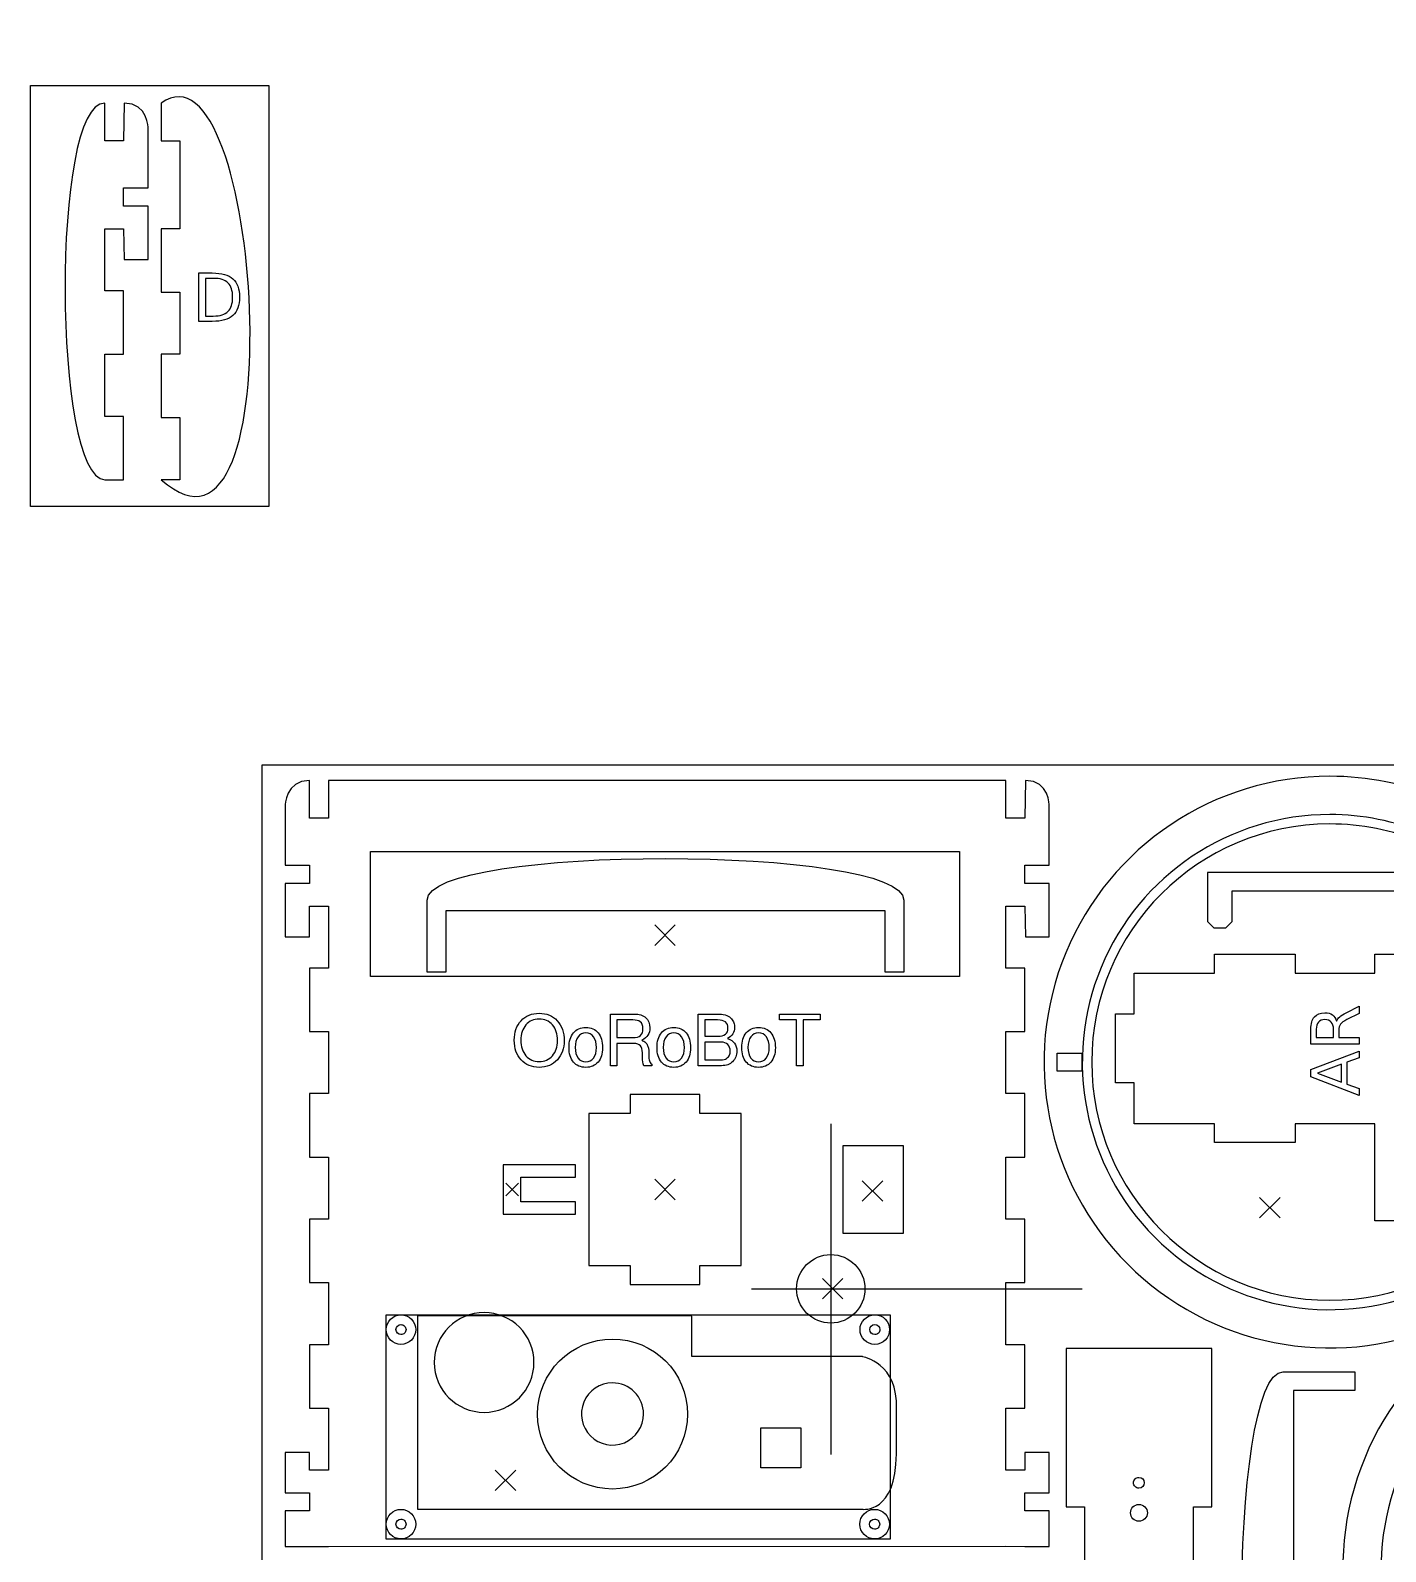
# Model space of a CAD drawing. Extents: x 1352 to 3073, y 793 to 1947.
# Drawn here: x 1352 to 1965, y 1260 to 1947 of the extents above; entities that cross this region are included whole.
import ezdxf

# ---------------------------------------------------------------- set-up
doc = ezdxf.new("R2010")
doc.units = 0
doc.layers.add('Calque_1', color=7, linetype='CONTINUOUS')

msp = doc.modelspace()

# ---------------------------------------------------------------- linework, layer by layer
at = {"layer": 'Calque_1', "color": 3}
for points in [[(1352.341782, 1921.773227), (1460.065071, 1921.773227), (1460.065071, 1731.600157), (1352.341782, 1731.600157)], [(1457.07643, 1614.88802), (3072.541113, 1614.88802), (3072.541113, 792.840782), (1457.07643, 792.840782)], [(1939.467907, 1592.43133)], [(1557.345638, 1367.482354)], [(1513.042355, 1366.407761), (1740.784292, 1366.407761), (1740.784292, 1265.159881), (1513.042355, 1265.159881)], [(1526.473316, 1359.777393)], [(1740.571732, 1359.777385)], [(1682.349167, 1315.482909), (1700.490902, 1315.482909), (1700.490902, 1297.341175), (1682.349167, 1297.341175)], [(1526.473236, 1271.903786)], [(1740.489332, 1271.903786)]]:
    msp.add_lwpolyline(points, close=True, dxfattribs=at)
at = {"layer": 'Calque_1', "color": 1}
for points in [[(1394.716026, 1913.753787), (1394.432586, 1896.757065), (1385.928025, 1896.757065), (1385.928025, 1913.753787)], [(1411.422827, 1913.754675), (1411.422827, 1896.757849), (1419.927388, 1896.757849), (1419.927388, 1857.062318), (1411.423947, 1857.062318), (1411.423947, 1828.431964), (1419.927388, 1828.431964), (1419.927388, 1816.823011), (1419.927388, 1800.369882), (1411.423947, 1800.369882), (1411.423947, 1771.739528), (1419.927388, 1771.739528), (1419.927388, 1743.67603), (1411.423947, 1743.67603)], [(1411.423947, 1913.754675), (1411.422827, 1913.754675)], [(1385.926505, 1743.675694), (1394.432746, 1743.675694), (1394.432746, 1772.305376), (1385.926505, 1772.305376), (1385.926505, 1800.369458), (1394.432746, 1800.369458), (1394.432586, 1828.99906), (1385.928025, 1828.99906), (1385.928025, 1857.061542), (1394.434266, 1857.061542), (1394.746826, 1843.171061), (1405.490586, 1843.171061), (1405.490586, 1867.266263), (1394.434266, 1867.266263), (1394.434266, 1875.486584), (1405.490586, 1875.486584), (1405.490586, 1902.415066)], [(1385.928025, 1743.675694), (1385.926505, 1743.675694)], [(1801.917017, 1607.809355), (1801.633576, 1590.812642), (1793.129016, 1590.812642), (1793.129016, 1607.809355), (1486.987873, 1607.809355), (1486.987873, 1590.812642), (1478.483472, 1590.812642), (1478.483472, 1607.807755)], [(1467.423871, 1596.467755), (1467.423871, 1569.543832), (1478.478592, 1569.543832), (1478.478592, 1561.323512), (1467.423871, 1561.323512), (1467.423871, 1537.22831), (1478.480112, 1537.22831), (1478.480112, 1551.118791), (1486.984833, 1551.118791), (1486.984833, 1523.054709), (1478.480112, 1523.054709), (1478.480112, 1494.425107), (1486.984833, 1494.425107), (1486.984833, 1466.361025), (1478.480112, 1466.361025), (1478.480112, 1437.731342), (1486.984833, 1437.731342), (1486.984833, 1409.66886), (1478.480112, 1409.66886), (1478.480112, 1381.039178), (1486.984833, 1381.039178), (1486.984833, 1352.975096), (1478.480112, 1352.975096), (1478.480112, 1324.345414), (1486.984833, 1324.345414), (1486.984833, 1296.282932), (1478.481712, 1296.282932), (1478.481712, 1304.231332), (1467.425951, 1304.231332), (1467.425951, 1296.282932), (1467.425951, 1296.009492), (1467.425951, 1286.078211), (1478.478592, 1286.078211), (1478.478592, 1277.85789), (1467.425951, 1277.85789), (1467.425951, 1261.796105), (1478.483232, 1261.858505), (1486.986353, 1261.796025), (1793.129096, 1261.939785), (1801.633736, 1261.796025), (1812.688457, 1261.796025), (1812.688457, 1277.85781), (1801.633736, 1277.85781), (1801.633736, 1286.078131), (1812.688457, 1286.078131), (1812.688457, 1296.009412), (1812.688457, 1296.282852), (1812.688457, 1304.231252), (1801.633736, 1304.231252), (1801.633736, 1296.282852), (1793.127496, 1296.282852), (1793.127496, 1324.345334), (1801.633736, 1324.345334), (1801.633736, 1352.975016), (1793.127496, 1352.975016), (1793.127496, 1381.039098), (1801.633736, 1381.039098), (1801.633736, 1409.66878), (1793.127496, 1409.66878), (1793.127496, 1437.731262), (1801.633736, 1437.731262), (1801.633736, 1466.360945), (1793.127496, 1466.360945), (1793.127496, 1494.425027), (1801.633736, 1494.425027), (1801.633576, 1523.054629), (1793.129016, 1523.054629), (1793.129016, 1551.117111), (1801.635256, 1551.117111), (1801.947817, 1537.22663), (1812.691577, 1537.22663), (1812.691577, 1561.321832), (1801.635256, 1561.321832), (1801.635256, 1569.542152), (1812.691577, 1569.542152), (1812.691577, 1596.470595)], [(1747.049652, 1553.722895), (1747.049652, 1521.266333), (1738.544932, 1521.266333), (1738.544932, 1548.997055), (1540.119957, 1548.997055), (1540.119957, 1521.266333), (1531.616836, 1521.266333), (1531.616836, 1553.722895)], [(1996.428983, 1408.929704), (1959.86178, 1408.929704), (1959.86178, 1452.744188), (1923.864897, 1452.744188), (1923.864897, 1444.239547), (1887.297694, 1444.239547), (1887.297694, 1452.744188), (1851.132092, 1452.744188), (1851.132092, 1471.181309), (1842.653931, 1471.181309), (1842.652331, 1502.389071), (1851.130492, 1502.389071), (1851.130492, 1520.825953), (1887.296094, 1520.825953), (1887.296094, 1529.330673), (1923.863297, 1529.330673), (1923.863297, 1520.825953), (1959.86018, 1520.825953), (1959.86018, 1529.332273), (1996.427383, 1529.332273)], [(1527.297796, 1366.039497), (1527.297796, 1347.562224), (1527.297796, 1278.623242), (1651.222765, 1278.623242), (1728.326291, 1278.623242)], [(1728.326291, 1347.562208), (1651.222765, 1347.562208), (1651.222765, 1365.830065), (1527.297796, 1366.039497)], [(1877.863095, 1244.596333), (1877.863095, 1279.781579), (1886.104353, 1279.781579), (1886.104353, 1351.261579), (1820.34059, 1351.261579), (1820.34059, 1279.781579), (1828.581926, 1279.781579), (1828.581926, 1244.596333)], [(1918.352305, 1340.741439), (1950.808868, 1340.741439), (1950.808868, 1332.236719), (1923.078146, 1332.236719), (1923.078146, 1133.811871), (1950.808868, 1133.811871), (1950.808868, 1125.308751), (1918.352305, 1125.308751)], [(1743.607812, 1303.61658), (1743.607812, 1323.824766)]]:
    msp.add_lwpolyline(points, dxfattribs=at)
at = {"layer": 'Calque_1', "color": 7}
for points in [[(1428.460508, 1837.069501), (1434.539629, 1837.069501)], [(1434.539629, 1815.199387), (1428.460508, 1815.199387), (1428.460508, 1837.069501)], [(1431.419468, 1834.637861), (1431.419468, 1817.631027), (1434.993709, 1817.631027)], [(1434.993709, 1834.637861), (1431.419468, 1834.637861)], [(1634.428204, 1533.312387), (1643.674605, 1542.55879)], [(1643.674605, 1533.312389), (1634.428204, 1542.55879)], [(1946.826371, 1502.817355), (1952.802932, 1505.820236), (1952.802932, 1502.641515), (1947.19258, 1499.843675)], [(1625.036923, 1489.029658), (1617.356923, 1489.029658), (1617.356923, 1478.981658), (1614.380922, 1478.981658), (1614.380922, 1502.309659), (1625.132923, 1502.309659)], [(1624.556923, 1499.685659), (1617.356923, 1499.685659), (1617.356923, 1491.653659), (1624.556923, 1491.653659)], [(1664.658926, 1478.981658), (1654.130925, 1478.981658), (1654.130925, 1502.309659), (1663.602926, 1502.309659)], [(1662.866926, 1499.685659), (1657.106926, 1499.685659), (1657.106926, 1492.261659), (1662.866926, 1492.261659)], [(1943.559763, 1494.965755), (1943.559763, 1491.743115), (1952.802932, 1491.743115), (1952.802932, 1488.784154), (1930.93281, 1488.784154), (1930.93281, 1495.463835)], [(1933.36445, 1491.743115), (1941.128123, 1491.743115), (1941.128123, 1495.463835)], [(1933.36445, 1495.463835), (1933.36445, 1491.743115)], [(1628.876923, 1482.789658), (1628.876923, 1484.869658)], [(1664.370926, 1489.637658), (1657.106926, 1489.637658), (1657.106926, 1481.605658), (1664.370926, 1481.605658)], [(1633.132924, 1479.717658), (1633.132924, 1478.981658), (1629.516923, 1478.981658)], [(1567.177989, 1420.19923), (1572.880114, 1425.901358)], [(1572.880114, 1420.199232), (1567.177989, 1425.901358)], [(1634.428204, 1418.425978), (1643.674605, 1427.672382)], [(1643.674605, 1418.42598), (1634.428204, 1427.672382)], [(1728.222611, 1417.792378), (1737.469012, 1427.038782)], [(1737.469012, 1417.79238), (1728.222611, 1427.038782)], [(1907.766625, 1410.218297), (1917.013025, 1419.464701)], [(1917.013025, 1410.2183), (1907.766625, 1419.464701)], [(1710.25061, 1373.641174), (1719.49701, 1382.887578)], [(1719.49701, 1373.641177), (1710.25061, 1382.887578)], [(1562.391398, 1287.056688), (1571.637799, 1296.303092)], [(1571.637799, 1287.05669), (1562.391398, 1296.303092)]]:
    msp.add_lwpolyline(points, dxfattribs=at)
at = {"layer": 'Calque_1', "color": 1}
for points in [[(1939.467907, 1609.722676)], [(1467.423871, 1596.467755)], [(1939.467907, 1588.17937)], [(1505.964274, 1575.755545), (1772.137494, 1575.755545), (1772.137494, 1519.346101), (1505.964274, 1519.346101)], [(1884.236783, 1566.270976), (1884.236783, 1558.050256), (1884.236783, 1544.159295), (1887.071263, 1541.324654), (1892.458863, 1541.324574), (1895.293024, 1544.159295), (1895.293024, 1558.050256), (1980.61455, 1558.050256), (1980.61455, 1551.164335), (1981.94959, 1549.829535), (1990.335431, 1549.829535), (1991.669751, 1551.164335), (1991.669751, 1558.050256), (1991.669751, 1566.270976)], [(1747.049652, 1553.722895)], [(1816.302458, 1484.714714), (1827.357574, 1484.714714), (1827.357574, 1476.494241), (1816.302458, 1476.494241)], [(1623.318763, 1465.994097), (1623.318763, 1457.432976), (1604.610282, 1457.432976), (1604.610282, 1438.756735), (1604.610282, 1407.341772), (1604.610282, 1388.665531), (1623.318763, 1388.665531), (1623.318763, 1380.10433), (1654.783645, 1380.10433), (1654.783645, 1388.665531), (1673.492127, 1388.665531), (1673.492127, 1407.341772), (1673.492127, 1438.756735), (1673.492127, 1457.432976), (1654.783645, 1457.432976), (1654.783645, 1465.994097)], [(1746.886132, 1403.348412), (1746.886132, 1442.750015), (1719.40421, 1442.750015), (1719.40421, 1403.348412)], [(1565.983399, 1434.247214), (1565.983399, 1411.853533), (1598.578761, 1411.852813), (1598.578761, 1417.521533), (1573.919319, 1417.522253), (1573.919319, 1428.578494), (1598.578761, 1428.577774), (1598.578761, 1434.246494)], [(1698.541809, 1378.19873)], [(1522.061955, 1359.777385)], [(1736.160372, 1359.777385)], [(1918.352305, 1340.741439)], [(1615.360202, 1335.68396)], [(1649.236125, 1321.651765)], [(1855.663276, 1290.60696)], [(1522.061875, 1271.903786)], [(1736.077972, 1271.903778)], [(1857.027314, 1277.014295)]]:
    msp.add_lwpolyline(points, close=True, dxfattribs=at)
at = {"layer": 'Calque_1', "color": 7}
for points in [[(1582.20788, 1500.069659)], [(1701.499409, 1499.685659), (1701.499409, 1478.981658), (1698.523409, 1478.981658), (1698.523409, 1499.685659), (1690.843408, 1499.685659), (1690.843408, 1502.309659), (1709.147409, 1502.309659), (1709.147409, 1499.685659)], [(1942.549027, 1499.155195)], [(1603.270441, 1496.229659)], [(1603.302441, 1493.765659)], [(1629.132923, 1495.653659)], [(1643.020444, 1496.229659)], [(1643.052444, 1493.765659)], [(1681.332927, 1496.229659)], [(1681.364927, 1493.765659)], [(1593.503881, 1490.277658)], [(1628.556923, 1490.501658)], [(1671.538927, 1485.637658)], [(1930.93281, 1473.915993), (1930.93281, 1477.270473), (1952.802932, 1485.605434), (1952.802932, 1482.529274), (1947.19258, 1480.537034), (1947.19258, 1470.678633), (1952.802932, 1468.686473), (1952.802932, 1465.566313)], [(1933.847851, 1475.585913), (1944.731643, 1471.572233), (1944.731643, 1479.614234)]]:
    msp.add_lwpolyline(points, close=True, dxfattribs=at)
at = {"layer": 'Calque_1', "color": 3}
for points in [[(1713.99061, 1452.689856), (1713.99061, 1303.341204)], [(1678.210847, 1378.199898), (1827.559498, 1378.199898)]]:
    msp.add_lwpolyline(points, dxfattribs=at)
at = {"layer": 'Calque_1', "color": 1}
for points in [[(1411.423947, 1743.67603), (1472.517072, 1689.48697), (1456.80515, 1946.629965), (1411.423947, 1913.754675)], [(1385.928025, 1913.753787), (1361.558103, 1914.497227), (1362.488983, 1744.469054), (1385.928025, 1743.675694)], [(1405.490586, 1902.415066), (1405.490586, 1902.415066), (1405.696986, 1913.753787), (1394.716026, 1913.753787)], [(1939.467907, 1609.722676), (1887.244502, 1609.722676), (1840.163349, 1578.264055), (1820.178317, 1530.01592)], [(2030.768206, 1571.904853), (2006.553861, 1596.119198), (1973.712162, 1609.722676), (1939.467907, 1609.722676)], [(1478.483472, 1607.807755), (1467.347391, 1607.807755), (1467.423871, 1596.467755), (1467.423871, 1596.467755)], [(1812.691577, 1596.470595), (1812.691577, 1596.470595), (1812.897977, 1607.809355), (1801.917017, 1607.809355)], [(1939.467907, 1588.17937), (1880.055977, 1588.17937), (1831.893091, 1540.016484), (1831.893091, 1480.604554)], [(2015.534789, 1556.671436), (1995.360597, 1576.845627), (1967.998522, 1588.17937), (1939.467907, 1588.17937)], [(1531.616836, 1553.722895), (1531.616836, 1578.932737), (1747.049652, 1578.751457), (1747.049652, 1553.722895)], [(1820.178317, 1530.01592), (1800.193285, 1481.767784), (1811.240083, 1426.231778), (1848.167607, 1389.304254)], [(1831.893091, 1480.604554), (1831.893091, 1421.192623), (1880.055977, 1373.029738), (1939.467907, 1373.029738)], [(1939.467907, 1373.029738), (1998.879837, 1373.029738), (2047.042723, 1421.192623), (2047.042723, 1480.604554)], [(1698.541809, 1378.19873), (1698.541872, 1386.730851), (1705.458557, 1393.647464), (1713.99069, 1393.647451)], [(1713.99069, 1393.647451), (1722.52276, 1393.647376), (1729.439348, 1386.730788), (1729.439411, 1378.19873)], [(1848.167607, 1389.304254), (1885.095132, 1352.37673), (1940.631138, 1341.329932), (1988.879273, 1361.314964)], [(2074.517197, 1381.490658), (2022.293792, 1381.490658), (1975.212639, 1350.032038), (1955.227607, 1301.783902)], [(1703.066667, 1367.274716), (1700.169437, 1370.171945), (1698.541797, 1374.101432), (1698.541809, 1378.19873)], [(1729.439411, 1378.19873), (1729.439436, 1369.666609), (1722.522823, 1362.749924), (1713.99069, 1362.749849)], [(1517.510755, 1359.777385), (1517.510754, 1361.034133), (1518.529527, 1362.052941), (1519.786275, 1362.052985)], [(1519.786275, 1362.052985), (1520.389816, 1362.053006), (1520.968644, 1361.813266), (1521.395419, 1361.386505)], [(1521.395419, 1361.386505), (1521.822195, 1360.959745), (1522.061956, 1360.380925), (1522.061955, 1359.777385)], [(1713.99069, 1362.749849), (1709.893386, 1362.749842), (1705.963896, 1364.377486), (1703.066667, 1367.274716)], [(1731.609251, 1359.777385), (1731.609253, 1361.034129), (1732.628025, 1362.052933), (1733.884771, 1362.052977)], [(1733.884771, 1362.052977), (1735.141549, 1362.052977), (1736.16037, 1361.03416), (1736.160372, 1359.777385)], [(1519.786275, 1357.501784), (1518.529527, 1357.501828), (1517.510754, 1358.520636), (1517.510755, 1359.777385)], [(1521.395419, 1358.168264), (1520.968644, 1357.741504), (1520.389816, 1357.501763), (1519.786275, 1357.501784)], [(1522.061955, 1359.777385), (1522.061956, 1359.173844), (1521.822195, 1358.595024), (1521.395419, 1358.168264)], [(1581.48812, 1321.651765), (1581.488127, 1340.359856), (1596.65403, 1355.525759), (1615.362122, 1355.525768)], [(1615.362122, 1355.525768), (1634.070215, 1355.525759), (1649.236117, 1340.359856), (1649.236125, 1321.651765)], [(1733.884771, 1357.501784), (1732.628022, 1357.501828), (1731.609249, 1358.520637), (1731.609251, 1359.777385)], [(1735.493865, 1358.168292), (1735.067107, 1357.741534), (1734.488299, 1357.501784), (1733.884771, 1357.501784)], [(1736.160372, 1359.777385), (1736.160373, 1359.173858), (1735.920623, 1358.59505), (1735.493865, 1358.168292)], [(1743.607812, 1323.824766), (1744.690932, 1344.718559), (1728.326291, 1347.562208), (1728.326291, 1347.562208)], [(1918.352305, 1125.308751), (1893.142463, 1125.308751), (1893.323743, 1340.741439), (1918.352305, 1340.741439)], [(1615.360202, 1335.68396), (1609.684992, 1335.68396), (1604.568599, 1332.265295), (1602.396789, 1327.022083)], [(1625.281969, 1331.574229), (1622.650553, 1334.205645), (1619.081587, 1335.68396), (1615.360202, 1335.68396)], [(1602.396789, 1327.022083), (1600.22498, 1321.778872), (1601.425456, 1315.743675), (1605.438436, 1311.730694)], [(1629.391699, 1321.652462), (1629.391699, 1325.373846), (1627.913385, 1328.942813), (1625.281969, 1331.574229)], [(1615.362122, 1287.777762), (1596.65403, 1287.777772), (1581.488128, 1302.943674), (1581.48812, 1321.651765)], [(1649.236125, 1321.651765), (1649.236117, 1302.943674), (1634.070215, 1287.777772), (1615.362122, 1287.777762)], [(1620.729824, 1308.689048), (1625.973035, 1310.860857), (1629.391699, 1315.977251), (1629.391699, 1321.652462)], [(1605.438436, 1311.730694), (1609.451416, 1307.717714), (1615.486613, 1306.517239), (1620.729824, 1308.689048)], [(1728.326291, 1278.623242), (1728.326291, 1278.623242), (1743.625572, 1276.583882), (1743.607812, 1303.61658)], [(1955.227607, 1301.783902), (1935.242575, 1253.535767), (1946.289374, 1197.999761), (1983.216898, 1161.072237)], [(1850.781187, 1290.60696), (1850.781189, 1291.254342), (1851.038378, 1291.875207), (1851.496172, 1292.332968)], [(1851.496172, 1292.332968), (1851.953966, 1292.790729), (1852.574864, 1293.047886), (1853.222272, 1293.047867)], [(1853.222272, 1293.047867), (1854.570399, 1293.047862), (1855.663271, 1291.955034), (1855.663276, 1290.60696)], [(1851.496169, 1288.880946), (1851.038374, 1289.338709), (1850.781187, 1289.959576), (1850.781187, 1290.60696)], [(1853.222272, 1288.166044), (1852.574863, 1288.166025), (1851.953963, 1288.423184), (1851.496169, 1288.880946)], [(1855.663276, 1290.60696), (1855.663275, 1289.258883), (1854.570402, 1288.166049), (1853.222272, 1288.166044)], [(1849.417149, 1277.014295), (1849.417149, 1278.023435), (1849.818046, 1278.991243), (1850.531645, 1279.704811)], [(1850.531645, 1279.704811), (1851.245244, 1280.418379), (1852.213092, 1280.819255), (1853.222272, 1280.819251)], [(1853.222272, 1280.819251), (1855.323748, 1280.819215), (1857.027313, 1279.115689), (1857.027314, 1277.014295)], [(1517.510755, 1271.903786), (1517.510754, 1273.160534), (1518.529527, 1274.179342), (1519.786275, 1274.179386)], [(1519.786275, 1269.628186), (1518.529527, 1269.628229), (1517.510754, 1270.647038), (1517.510755, 1271.903786)], [(1519.786275, 1274.179386), (1520.389802, 1274.179386), (1520.96861, 1273.939636), (1521.395368, 1273.512879)], [(1521.395368, 1273.512879), (1521.822126, 1273.086121), (1522.061876, 1272.507313), (1522.061875, 1271.903786)], [(1522.061875, 1271.903786), (1522.061876, 1271.300259), (1521.822126, 1270.721451), (1521.395368, 1270.294693)], [(1731.526771, 1271.903778), (1731.526771, 1273.160526), (1732.545543, 1274.179334), (1733.802291, 1274.179378)], [(1733.802291, 1269.628178), (1732.545543, 1269.628221), (1731.526771, 1270.64703), (1731.526771, 1271.903778)], [(1733.802291, 1274.179378), (1734.405832, 1274.1794), (1734.984661, 1273.939659), (1735.411436, 1273.512899)], [(1735.411436, 1273.512899), (1735.838211, 1273.086139), (1736.077972, 1272.507319), (1736.077972, 1271.903778)], [(1736.077972, 1271.903778), (1736.077972, 1271.300237), (1735.838211, 1270.721417), (1735.411436, 1270.294657)], [(1850.531642, 1274.323774), (1849.818043, 1275.037344), (1849.417147, 1276.005154), (1849.417149, 1277.014295)], [(1853.222272, 1273.209331), (1852.213091, 1273.209327), (1851.245242, 1273.610204), (1850.531642, 1274.323774)], [(1857.027314, 1277.014295), (1857.027317, 1274.912898), (1855.323752, 1273.209367), (1853.222272, 1273.209331)], [(1521.395368, 1270.294693), (1520.96861, 1269.867935), (1520.389802, 1269.628185), (1519.786275, 1269.628186)], [(1735.411436, 1270.294657), (1734.984661, 1269.867897), (1734.405832, 1269.628156), (1733.802291, 1269.628178)]]:
    msp.add_open_spline(points, degree=3, dxfattribs=at)
at = {"layer": 'Calque_1', "color": 7}
for points in [[(1434.539629, 1837.069501), (1438.777869, 1837.069501), (1441.888216, 1836.185711), (1443.870669, 1834.418133)], [(1441.614749, 1832.587084), (1440.218269, 1833.954269), (1438.011256, 1834.637861), (1434.993709, 1834.637861)], [(1443.724189, 1826.15642), (1443.724189, 1829.086105), (1443.021043, 1831.22966), (1441.614749, 1832.587084)], [(1443.870669, 1834.418133), (1445.85307, 1832.660324), (1446.84427, 1829.90642), (1446.84427, 1826.15642)], [(1441.614749, 1819.681811), (1443.021043, 1821.048996), (1443.724189, 1823.207198), (1443.724189, 1826.15642)], [(1446.84427, 1826.15642), (1446.84427, 1822.386889), (1445.84819, 1819.618334), (1443.856029, 1817.850755)], [(1443.856029, 1817.850755), (1441.863816, 1816.083176), (1438.758349, 1815.199387), (1434.539629, 1815.199387)], [(1434.993709, 1817.631027), (1438.011256, 1817.631027), (1440.218269, 1818.314622), (1441.614749, 1819.681811)], [(1570.975879, 1490.469658), (1570.975879, 1494.117659), (1572.010546, 1497.061659), (1574.079879, 1499.301659)], [(1574.079879, 1499.301659), (1576.149213, 1501.562993), (1578.858546, 1502.693659), (1582.20788, 1502.693659)], [(1582.20788, 1500.069659), (1579.733213, 1500.069659), (1577.738546, 1499.184326), (1576.223879, 1497.413659)], [(1582.20788, 1502.693659), (1585.621213, 1502.693659), (1588.35188, 1501.562993), (1590.39988, 1499.301659)], [(1588.25588, 1497.413659), (1586.741214, 1499.184326), (1584.725213, 1500.069659), (1582.20788, 1500.069659)], [(1590.39988, 1499.301659), (1592.469214, 1497.040326), (1593.503881, 1494.032325), (1593.503881, 1490.277658)], [(1627.916923, 1498.821659), (1627.106257, 1499.397659), (1625.986257, 1499.685659), (1624.556923, 1499.685659)], [(1625.132923, 1502.309659), (1627.41559, 1502.309659), (1629.164923, 1501.765659), (1630.380924, 1500.677659)], [(1629.132923, 1495.653659), (1629.132923, 1497.189659), (1628.72759, 1498.245659), (1627.916923, 1498.821659)], [(1630.380924, 1500.677659), (1631.618257, 1499.610993), (1632.236924, 1498.074992), (1632.236924, 1496.069659)], [(1667.538926, 1495.973659), (1667.538926, 1498.448326), (1665.981593, 1499.685659), (1662.866926, 1499.685659)], [(1663.602926, 1502.309659), (1664.904259, 1502.309659), (1666.034926, 1502.117659), (1666.994926, 1501.733659)], [(1666.994926, 1501.733659), (1667.954926, 1501.349659), (1668.669593, 1500.837659), (1669.138926, 1500.197659)], [(1669.138926, 1500.197659), (1669.629593, 1499.578993), (1669.981593, 1498.949659), (1670.194927, 1498.309659)], [(1670.194927, 1498.309659), (1670.40826, 1497.690992), (1670.514927, 1497.050992), (1670.514927, 1496.389659)], [(1930.93281, 1495.463835), (1930.93281, 1497.963835), (1931.455272, 1499.829062), (1932.500194, 1501.059515)], [(1932.500194, 1501.059515), (1933.545117, 1502.289969), (1935.122267, 1502.905195), (1937.231643, 1502.905195)], [(1934.345899, 1498.686475), (1933.6916, 1497.963808), (1933.36445, 1496.889595), (1933.36445, 1495.463835)], [(1937.231643, 1499.785115), (1935.952347, 1499.785115), (1934.990432, 1499.418902), (1934.345899, 1498.686475)], [(1937.231643, 1502.905195), (1938.608592, 1502.905195), (1939.751171, 1502.582929), (1940.659379, 1501.938395)], [(1940.146683, 1498.686475), (1939.482619, 1499.418902), (1938.510939, 1499.785115), (1937.231643, 1499.785115)], [(1941.128123, 1495.463835), (1941.128123, 1496.889595), (1940.800976, 1497.963808), (1940.146683, 1498.686475)], [(1940.659379, 1501.938395), (1941.567582, 1501.303622), (1942.197464, 1500.375889), (1942.549027, 1499.155195)], [(1942.549027, 1499.155195), (1942.76387, 1499.789969), (1943.222854, 1500.405222), (1943.925979, 1501.000955)], [(1943.925979, 1501.000955), (1944.629105, 1501.606395), (1945.595902, 1502.211862), (1946.826371, 1502.817355)], [(1947.19258, 1499.843675), (1945.727737, 1499.121008), (1944.756057, 1498.417888), (1944.277539, 1497.734315)], [(1576.223879, 1497.413659), (1574.709213, 1495.664326), (1573.951879, 1493.349659), (1573.951879, 1490.469658)], [(1590.52788, 1490.341658), (1590.52788, 1493.285659), (1589.770547, 1495.642992), (1588.25588, 1497.413659)], [(1595.718441, 1487.237658), (1595.718441, 1490.053658), (1596.390441, 1492.250992), (1597.734441, 1493.829659)], [(1597.734441, 1493.829659), (1599.078441, 1495.429659), (1600.923775, 1496.229659), (1603.270441, 1496.229659)], [(1599.782441, 1492.005659), (1598.929108, 1490.853659), (1598.502441, 1489.264325), (1598.502441, 1487.237658)], [(1603.302441, 1493.765659), (1601.809108, 1493.765659), (1600.635775, 1493.178992), (1599.782441, 1492.005659)], [(1603.270441, 1496.229659), (1605.681108, 1496.229659), (1607.547775, 1495.429659), (1608.870442, 1493.829659)], [(1606.822442, 1492.005659), (1605.990442, 1493.178992), (1604.817108, 1493.765659), (1603.302441, 1493.765659)], [(1608.102442, 1487.141658), (1608.102442, 1489.210992), (1607.675775, 1490.832325), (1606.822442, 1492.005659)], [(1608.870442, 1493.829659), (1610.214442, 1492.250992), (1610.886442, 1490.010992), (1610.886442, 1487.109658)], [(1624.556923, 1491.653659), (1626.13559, 1491.653659), (1627.28759, 1491.973659), (1628.012923, 1492.613659)], [(1628.012923, 1492.613659), (1628.75959, 1493.253659), (1629.132923, 1494.266992), (1629.132923, 1495.653659)], [(1631.372924, 1492.773659), (1630.796924, 1491.898992), (1629.858257, 1491.141659), (1628.556923, 1490.501658)], [(1632.236924, 1496.069659), (1632.236924, 1494.746992), (1631.948924, 1493.648325), (1631.372924, 1492.773659)], [(1635.468444, 1487.237658), (1635.468444, 1490.053658), (1636.140444, 1492.250992), (1637.484444, 1493.829659)], [(1637.484444, 1493.829659), (1638.828444, 1495.429659), (1640.673778, 1496.229659), (1643.020444, 1496.229659)], [(1639.532444, 1492.005659), (1638.679111, 1490.853659), (1638.252444, 1489.264325), (1638.252444, 1487.237658)], [(1643.052444, 1493.765659), (1641.559111, 1493.765659), (1640.385778, 1493.178992), (1639.532444, 1492.005659)], [(1643.020444, 1496.229659), (1645.431111, 1496.229659), (1647.297778, 1495.429659), (1648.620445, 1493.829659)], [(1646.572445, 1492.005659), (1645.740445, 1493.178992), (1644.567111, 1493.765659), (1643.052444, 1493.765659)], [(1647.852445, 1487.141658), (1647.852445, 1489.210992), (1647.425778, 1490.832325), (1646.572445, 1492.005659)], [(1648.620445, 1493.829659), (1649.964445, 1492.250992), (1650.636445, 1490.010992), (1650.636445, 1487.109658)], [(1662.866926, 1492.261659), (1665.981593, 1492.261659), (1667.538926, 1493.498992), (1667.538926, 1495.973659)], [(1670.514927, 1496.389659), (1670.514927, 1494.000325), (1669.437593, 1492.304325), (1667.282926, 1491.301659)], [(1667.282926, 1491.301659), (1668.77626, 1490.725659), (1669.853593, 1489.989658), (1670.514927, 1489.093658)], [(1673.780927, 1487.237658), (1673.780927, 1490.053658), (1674.452927, 1492.250992), (1675.796927, 1493.829659)], [(1675.796927, 1493.829659), (1677.140927, 1495.429659), (1678.986261, 1496.229659), (1681.332927, 1496.229659)], [(1677.844927, 1492.005659), (1676.991594, 1490.853659), (1676.564927, 1489.264325), (1676.564927, 1487.237658)], [(1681.364927, 1493.765659), (1679.871594, 1493.765659), (1678.698261, 1493.178992), (1677.844927, 1492.005659)], [(1681.332927, 1496.229659), (1683.743594, 1496.229659), (1685.610261, 1495.429659), (1686.932928, 1493.829659)], [(1684.884928, 1492.005659), (1684.052928, 1493.178992), (1682.879594, 1493.765659), (1681.364927, 1493.765659)], [(1686.164928, 1487.141658), (1686.164928, 1489.210992), (1685.738261, 1490.832325), (1684.884928, 1492.005659)], [(1686.932928, 1493.829659), (1688.276928, 1492.250992), (1688.948928, 1490.010992), (1688.948928, 1487.109658)], [(1944.277539, 1497.734315), (1943.799022, 1497.060502), (1943.559763, 1496.137648), (1943.559763, 1494.965755)], [(1574.079879, 1481.605658), (1572.010546, 1483.866991), (1570.975879, 1486.821658), (1570.975879, 1490.469658)], [(1573.951879, 1490.469658), (1573.951879, 1487.589658), (1574.709213, 1485.264325), (1576.223879, 1483.493658)], [(1588.22388, 1483.493658), (1589.75988, 1485.242991), (1590.52788, 1487.525658), (1590.52788, 1490.341658)], [(1593.503881, 1490.277658), (1593.503881, 1486.821658), (1592.479881, 1483.952325), (1590.43188, 1481.669658)], [(1597.702441, 1480.613658), (1596.379774, 1482.213658), (1595.718441, 1484.421658), (1595.718441, 1487.237658)], [(1598.502441, 1487.237658), (1598.502441, 1485.210991), (1598.929108, 1483.610991), (1599.782441, 1482.437658)], [(1606.790442, 1482.437658), (1607.665108, 1483.610991), (1608.102442, 1485.178991), (1608.102442, 1487.141658)], [(1610.886442, 1487.109658), (1610.886442, 1484.357658), (1610.203775, 1482.192325), (1608.838442, 1480.613658)], [(1627.948923, 1488.005658), (1627.330257, 1488.688325), (1626.35959, 1489.029658), (1625.036923, 1489.029658)], [(1628.876923, 1484.869658), (1628.876923, 1486.298992), (1628.56759, 1487.344325), (1627.948923, 1488.005658)], [(1628.556923, 1490.501658), (1629.23959, 1490.202992), (1629.804923, 1489.850992), (1630.252924, 1489.445658)], [(1630.252924, 1489.445658), (1630.722257, 1489.040325), (1631.052924, 1488.581658), (1631.244924, 1488.069658)], [(1631.244924, 1488.069658), (1631.458257, 1487.557658), (1631.596924, 1487.077658), (1631.660924, 1486.629658)], [(1631.660924, 1486.629658), (1631.724924, 1486.181658), (1631.756924, 1485.648325), (1631.756924, 1485.029658)], [(1631.756924, 1485.029658), (1631.756924, 1484.837658), (1631.746257, 1484.560325), (1631.724924, 1484.197658)], [(1631.724924, 1484.197658), (1631.724924, 1483.834991), (1631.724924, 1483.568325), (1631.724924, 1483.397658)], [(1637.452444, 1480.613658), (1636.129777, 1482.213658), (1635.468444, 1484.421658), (1635.468444, 1487.237658)], [(1638.252444, 1487.237658), (1638.252444, 1485.210991), (1638.679111, 1483.610991), (1639.532444, 1482.437658)], [(1646.540445, 1482.437658), (1647.415111, 1483.610991), (1647.852445, 1485.178991), (1647.852445, 1487.141658)], [(1650.636445, 1487.109658), (1650.636445, 1484.357658), (1649.953778, 1482.192325), (1648.588445, 1480.613658)], [(1667.474926, 1488.517658), (1666.749593, 1489.264325), (1665.714926, 1489.637658), (1664.370926, 1489.637658)], [(1668.562926, 1485.605658), (1668.562926, 1486.821658), (1668.20026, 1487.792325), (1667.474926, 1488.517658)], [(1668.242926, 1483.813658), (1668.45626, 1484.368325), (1668.562926, 1484.965658), (1668.562926, 1485.605658)], [(1671.538927, 1485.637658), (1671.538927, 1483.632325), (1670.909593, 1482.021658), (1669.650926, 1480.805658)], [(1670.514927, 1489.093658), (1671.197593, 1488.197658), (1671.538927, 1487.045658), (1671.538927, 1485.637658)], [(1675.764927, 1480.613658), (1674.44226, 1482.213658), (1673.780927, 1484.421658), (1673.780927, 1487.237658)], [(1676.564927, 1487.237658), (1676.564927, 1485.210991), (1676.991594, 1483.610991), (1677.844927, 1482.437658)], [(1684.852928, 1482.437658), (1685.727594, 1483.610991), (1686.164928, 1485.178991), (1686.164928, 1487.141658)], [(1688.948928, 1487.109658), (1688.948928, 1484.357658), (1688.266261, 1482.192325), (1686.900928, 1480.613658)], [(1582.23988, 1478.245658), (1578.869213, 1478.245658), (1576.149213, 1479.365658), (1574.079879, 1481.605658)], [(1576.223879, 1483.493658), (1577.75988, 1481.744324), (1579.765213, 1480.869658), (1582.23988, 1480.869658)], [(1582.23988, 1480.869658), (1584.714547, 1480.869658), (1586.709214, 1481.744324), (1588.22388, 1483.493658)], [(1590.43188, 1481.669658), (1588.38388, 1479.386991), (1585.653213, 1478.245658), (1582.23988, 1478.245658)], [(1603.302441, 1478.245658), (1600.913108, 1478.245658), (1599.046441, 1479.034991), (1597.702441, 1480.613658)], [(1599.782441, 1482.437658), (1600.635775, 1481.285658), (1601.809108, 1480.709658), (1603.302441, 1480.709658)], [(1603.302441, 1480.709658), (1604.774442, 1480.709658), (1605.937108, 1481.285658), (1606.790442, 1482.437658)], [(1608.838442, 1480.613658), (1607.494442, 1479.034991), (1605.649108, 1478.245658), (1603.302441, 1478.245658)], [(1629.516923, 1478.981658), (1629.090257, 1479.962991), (1628.876923, 1481.232324), (1628.876923, 1482.789658)], [(1631.724924, 1483.397658), (1631.724924, 1482.522991), (1631.820924, 1481.786991), (1632.012924, 1481.189658)], [(1632.012924, 1481.189658), (1632.204924, 1480.592324), (1632.578257, 1480.101658), (1633.132924, 1479.717658)], [(1643.052444, 1478.245658), (1640.663111, 1478.245658), (1638.796444, 1479.034991), (1637.452444, 1480.613658)], [(1639.532444, 1482.437658), (1640.385778, 1481.285658), (1641.559111, 1480.709658), (1643.052444, 1480.709658)], [(1643.052444, 1480.709658), (1644.524445, 1480.709658), (1645.687111, 1481.285658), (1646.540445, 1482.437658)], [(1648.588445, 1480.613658), (1647.244445, 1479.034991), (1645.399111, 1478.245658), (1643.052444, 1478.245658)], [(1664.370926, 1481.605658), (1665.41626, 1481.605658), (1666.269593, 1481.829658), (1666.930926, 1482.277658)], [(1669.650926, 1480.805658), (1668.39226, 1479.589658), (1666.72826, 1478.981658), (1664.658926, 1478.981658)], [(1666.930926, 1482.277658), (1667.59226, 1482.746991), (1668.029593, 1483.258991), (1668.242926, 1483.813658)], [(1681.364927, 1478.245658), (1678.975594, 1478.245658), (1677.108927, 1479.034991), (1675.764927, 1480.613658)], [(1677.844927, 1482.437658), (1678.698261, 1481.285658), (1679.871594, 1480.709658), (1681.364927, 1480.709658)], [(1681.364927, 1480.709658), (1682.836927, 1480.709658), (1683.999594, 1481.285658), (1684.852928, 1482.437658)], [(1686.900928, 1480.613658), (1685.556928, 1479.034991), (1683.711594, 1478.245658), (1681.364927, 1478.245658)]]:
    msp.add_open_spline(points, degree=3, dxfattribs=at)
at = {"layer": 'Calque_1', "color": 3}
for points in [[(1939.467907, 1592.43133), (1894.238198, 1592.43133), (1853.462097, 1565.185611), (1836.153437, 1523.398808)], [(2018.541379, 1559.678026), (1997.56979, 1580.649614), (1969.126212, 1592.43133), (1939.467907, 1592.43133)], [(1836.153437, 1523.398808), (1818.844777, 1481.612006), (1828.412201, 1433.513316), (1860.394435, 1401.531082)], [(1860.394435, 1401.531082), (1892.376669, 1369.548848), (1940.475359, 1359.981423), (1982.262162, 1377.290084)], [(1557.345638, 1367.482354), (1544.899661, 1367.482354), (1534.810203, 1357.392896), (1534.810203, 1344.946919)], [(1573.280597, 1360.881878), (1569.054383, 1365.108092), (1563.322407, 1367.482354), (1557.345638, 1367.482354)], [(1513.099395, 1359.777393), (1513.099395, 1363.470462), (1516.093206, 1366.464294), (1519.786275, 1366.464321)], [(1519.786275, 1366.464321), (1521.559778, 1366.46435), (1523.260653, 1365.75985), (1524.51472, 1364.505804)], [(1524.51472, 1364.505804), (1525.768786, 1363.251759), (1526.473315, 1361.550896), (1526.473316, 1359.777393)], [(1579.881072, 1344.946919), (1579.881072, 1350.923688), (1577.50681, 1356.655664), (1573.280597, 1360.881878)], [(1727.197891, 1359.777385), (1727.197892, 1363.470454), (1730.191702, 1366.464286), (1733.884771, 1366.464313)], [(1733.884771, 1366.464313), (1735.65826, 1366.464321), (1737.359115, 1365.759811), (1738.613164, 1364.505768)], [(1738.613164, 1364.505768), (1739.867213, 1363.251725), (1740.571732, 1361.550874), (1740.571732, 1359.777385)], [(1519.786275, 1353.090456), (1516.093202, 1353.090483), (1513.099391, 1356.08432), (1513.099395, 1359.777393)], [(1524.514722, 1355.048976), (1523.260656, 1353.794928), (1521.55978, 1353.090427), (1519.786275, 1353.090456)], [(1526.473316, 1359.777393), (1526.473317, 1358.003888), (1525.768789, 1356.303023), (1524.514722, 1355.048976)], [(1733.884771, 1353.090448), (1730.191699, 1353.090475), (1727.197887, 1356.084312), (1727.197891, 1359.777385)], [(1738.613167, 1355.048996), (1737.359118, 1353.794951), (1735.658262, 1353.09044), (1733.884771, 1353.090448)], [(1740.571732, 1359.777385), (1740.571734, 1358.003894), (1739.867216, 1356.303041), (1738.613167, 1355.048996)], [(1534.810203, 1344.946919), (1534.810203, 1332.500943), (1544.899661, 1322.411485), (1557.345638, 1322.411485)], [(1557.345638, 1322.411485), (1569.791615, 1322.411485), (1579.881072, 1332.500943), (1579.881072, 1344.946919)], [(1971.202727, 1295.166791), (1953.894067, 1253.379989), (1963.461491, 1205.281298), (1995.443725, 1173.299064)], [(1513.099395, 1271.903786), (1513.099395, 1275.596856), (1516.093206, 1278.590687), (1519.786275, 1278.590714)], [(1519.786275, 1278.590714), (1521.559764, 1278.590723), (1523.260619, 1277.886213), (1524.514668, 1276.632169)], [(1727.115411, 1271.903786), (1727.115412, 1275.596856), (1730.109222, 1278.590687), (1733.802291, 1278.590714)], [(1733.802291, 1278.590714), (1735.575794, 1278.590744), (1737.276669, 1277.886243), (1738.530736, 1276.632198)], [(1519.786275, 1265.216849), (1516.093202, 1265.216877), (1513.099391, 1268.210713), (1513.099395, 1271.903786)], [(1524.514668, 1276.632169), (1525.768717, 1275.378126), (1526.473235, 1273.677275), (1526.473236, 1271.903786)], [(1526.473236, 1271.903786), (1526.473237, 1270.130295), (1525.76872, 1268.429442), (1524.514671, 1267.175397)], [(1733.802291, 1265.216849), (1730.109219, 1265.216877), (1727.115407, 1268.210713), (1727.115411, 1271.903786)], [(1738.530736, 1276.632198), (1739.784802, 1275.378152), (1740.489331, 1273.677289), (1740.489332, 1271.903786)], [(1740.489332, 1271.903786), (1740.489334, 1270.130282), (1739.784805, 1268.429416), (1738.530739, 1267.175369)], [(1524.514671, 1267.175397), (1523.260621, 1265.921352), (1521.559766, 1265.216841), (1519.786275, 1265.216849)], [(1738.530739, 1267.175369), (1737.276672, 1265.921322), (1735.575796, 1265.21682), (1733.802291, 1265.216849)]]:
    msp.add_open_spline(points, degree=3, dxfattribs=at)

doc.saveas('drawing.dxf')
